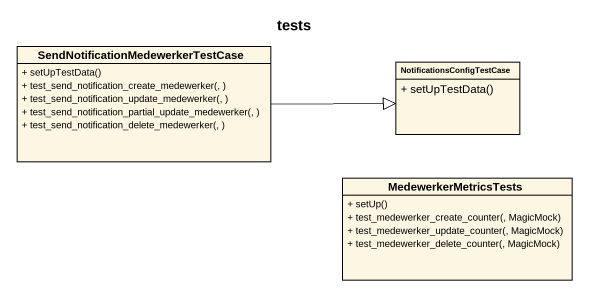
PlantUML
@startuml
title tests
hide circle
hide empty members
skinparam classAttributeIconSize 0
class "SendNotificationMedewerkerTestCase" as SendNotificationMedewerkerTe {
  + setUpTestData()
  + test_send_notification_create_medewerker(, )
  + test_send_notification_update_medewerker(, )
  + test_send_notification_partial_update_medewerker(, )
  + test_send_notification_delete_medewerker(, )
}
class NotificationsConfigTestCase {
  + setUpTestData()
}
class MedewerkerMetricsTests {
  + setUp()
  + test_medewerker_create_counter(, MagicMock)
  + test_medewerker_update_counter(, MagicMock)
  + test_medewerker_delete_counter(, MagicMock)
}
SendNotificationMedewerkerTe -right-|> NotificationsConfigTestCase
@enduml
